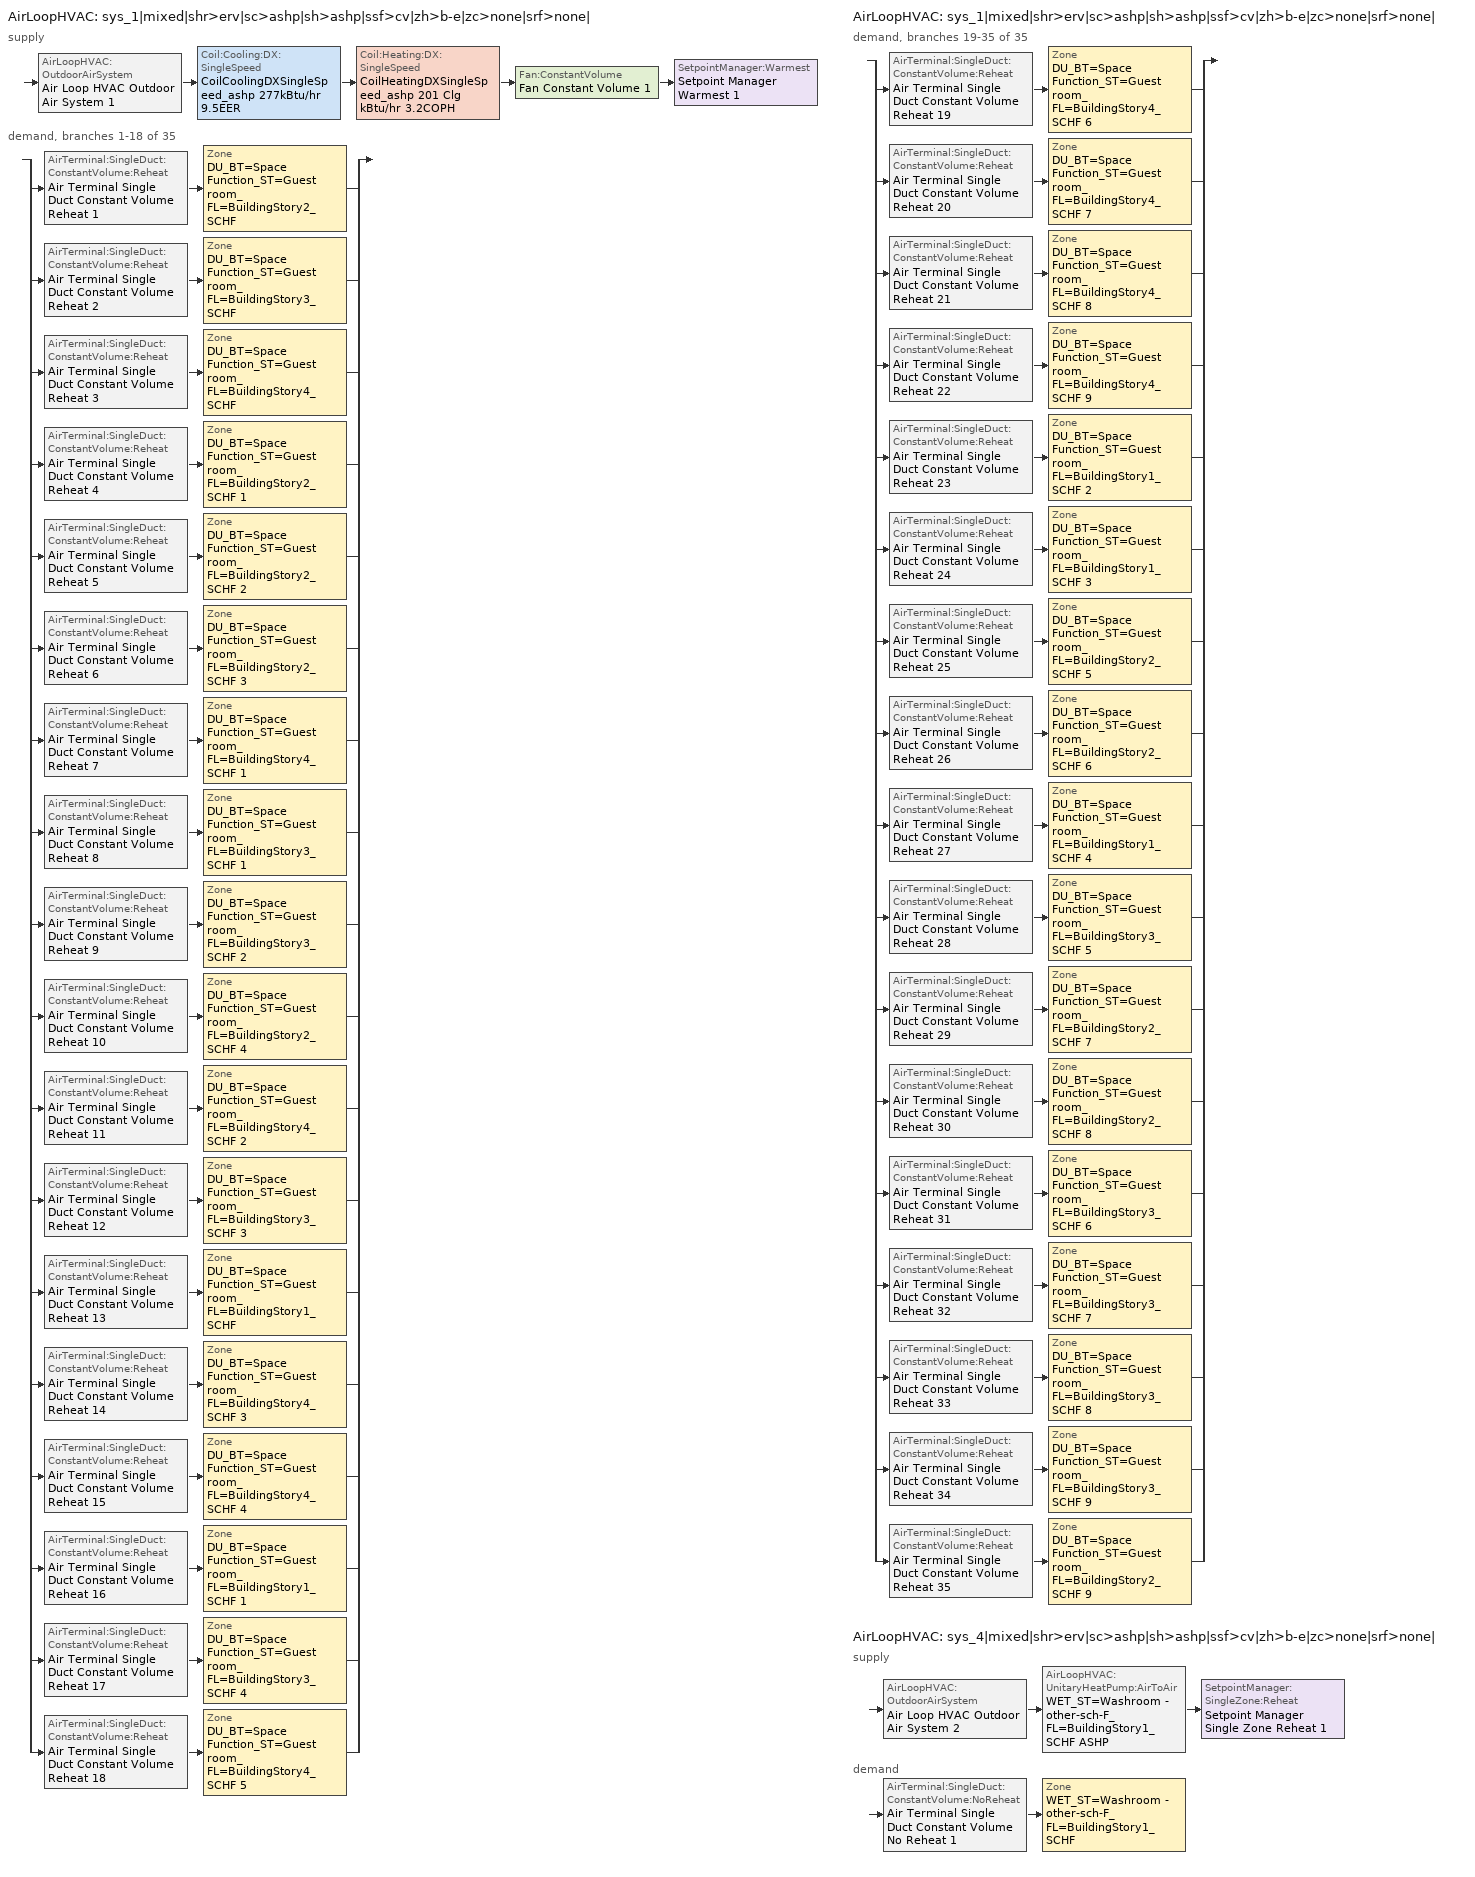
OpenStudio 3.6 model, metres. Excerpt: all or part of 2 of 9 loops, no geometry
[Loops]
AirLoopHVAC 'sys_1|mixed|shr>erv|sc>ashp|sh>ashp|ssf>cv|zh>b-e|zc>none|srf>none|'
 supply: AirLoopHVAC:OutdoorAirSystem 'Air Loop HVAC Outdoor Air System 1' > Coil:Cooling:DX:SingleSpeed 'CoilCoolingDXSingleSpeed_ashp 277kBtu/hr 9.5EER' > Coil:Heating:DX:SingleSpeed 'CoilHeatingDXSingleSpeed_ashp 201 Clg kBtu/hr 3.2COPH' > Fan:ConstantVolume 'Fan Constant Volume 1' > SetpointManager:Warmest 'Setpoint Manager Warmest 1'
 demand, branches 1-18 of 35: split
  | AirTerminal:SingleDuct:ConstantVolume:Reheat 'Air Terminal Single Duct Constant Volume Reheat 1' > Zone 'DU_BT=Space Function_ST=Guest room_FL=BuildingStory2_SCHF'
  | AirTerminal:SingleDuct:ConstantVolume:Reheat 'Air Terminal Single Duct Constant Volume Reheat 2' > Zone 'DU_BT=Space Function_ST=Guest room_FL=BuildingStory3_SCHF'
  | AirTerminal:SingleDuct:ConstantVolume:Reheat 'Air Terminal Single Duct Constant Volume Reheat 3' > Zone 'DU_BT=Space Function_ST=Guest room_FL=BuildingStory4_SCHF'
  | AirTerminal:SingleDuct:ConstantVolume:Reheat 'Air Terminal Single Duct Constant Volume Reheat 4' > Zone 'DU_BT=Space Function_ST=Guest room_FL=BuildingStory2_SCHF 1'
  | AirTerminal:SingleDuct:ConstantVolume:Reheat 'Air Terminal Single Duct Constant Volume Reheat 5' > Zone 'DU_BT=Space Function_ST=Guest room_FL=BuildingStory2_SCHF 2'
  | AirTerminal:SingleDuct:ConstantVolume:Reheat 'Air Terminal Single Duct Constant Volume Reheat 6' > Zone 'DU_BT=Space Function_ST=Guest room_FL=BuildingStory2_SCHF 3'
  | AirTerminal:SingleDuct:ConstantVolume:Reheat 'Air Terminal Single Duct Constant Volume Reheat 7' > Zone 'DU_BT=Space Function_ST=Guest room_FL=BuildingStory4_SCHF 1'
  | AirTerminal:SingleDuct:ConstantVolume:Reheat 'Air Terminal Single Duct Constant Volume Reheat 8' > Zone 'DU_BT=Space Function_ST=Guest room_FL=BuildingStory3_SCHF 1'
  | AirTerminal:SingleDuct:ConstantVolume:Reheat 'Air Terminal Single Duct Constant Volume Reheat 9' > Zone 'DU_BT=Space Function_ST=Guest room_FL=BuildingStory3_SCHF 2'
  | AirTerminal:SingleDuct:ConstantVolume:Reheat 'Air Terminal Single Duct Constant Volume Reheat 10' > Zone 'DU_BT=Space Function_ST=Guest room_FL=BuildingStory2_SCHF 4'
  | AirTerminal:SingleDuct:ConstantVolume:Reheat 'Air Terminal Single Duct Constant Volume Reheat 11' > Zone 'DU_BT=Space Function_ST=Guest room_FL=BuildingStory4_SCHF 2'
  | AirTerminal:SingleDuct:ConstantVolume:Reheat 'Air Terminal Single Duct Constant Volume Reheat 12' > Zone 'DU_BT=Space Function_ST=Guest room_FL=BuildingStory3_SCHF 3'
  | AirTerminal:SingleDuct:ConstantVolume:Reheat 'Air Terminal Single Duct Constant Volume Reheat 13' > Zone 'DU_BT=Space Function_ST=Guest room_FL=BuildingStory1_SCHF'
  | AirTerminal:SingleDuct:ConstantVolume:Reheat 'Air Terminal Single Duct Constant Volume Reheat 14' > Zone 'DU_BT=Space Function_ST=Guest room_FL=BuildingStory4_SCHF 3'
  | AirTerminal:SingleDuct:ConstantVolume:Reheat 'Air Terminal Single Duct Constant Volume Reheat 15' > Zone 'DU_BT=Space Function_ST=Guest room_FL=BuildingStory4_SCHF 4'
  | AirTerminal:SingleDuct:ConstantVolume:Reheat 'Air Terminal Single Duct Constant Volume Reheat 16' > Zone 'DU_BT=Space Function_ST=Guest room_FL=BuildingStory1_SCHF 1'
  | AirTerminal:SingleDuct:ConstantVolume:Reheat 'Air Terminal Single Duct Constant Volume Reheat 17' > Zone 'DU_BT=Space Function_ST=Guest room_FL=BuildingStory3_SCHF 4'
  | AirTerminal:SingleDuct:ConstantVolume:Reheat 'Air Terminal Single Duct Constant Volume Reheat 18' > Zone 'DU_BT=Space Function_ST=Guest room_FL=BuildingStory4_SCHF 5'
AirLoopHVAC 'sys_1|mixed|shr>erv|sc>ashp|sh>ashp|ssf>cv|zh>b-e|zc>none|srf>none|'
 demand, branches 19-35 of 35: split
  | AirTerminal:SingleDuct:ConstantVolume:Reheat 'Air Terminal Single Duct Constant Volume Reheat 19' > Zone 'DU_BT=Space Function_ST=Guest room_FL=BuildingStory4_SCHF 6'
  | AirTerminal:SingleDuct:ConstantVolume:Reheat 'Air Terminal Single Duct Constant Volume Reheat 20' > Zone 'DU_BT=Space Function_ST=Guest room_FL=BuildingStory4_SCHF 7'
  | AirTerminal:SingleDuct:ConstantVolume:Reheat 'Air Terminal Single Duct Constant Volume Reheat 21' > Zone 'DU_BT=Space Function_ST=Guest room_FL=BuildingStory4_SCHF 8'
  | AirTerminal:SingleDuct:ConstantVolume:Reheat 'Air Terminal Single Duct Constant Volume Reheat 22' > Zone 'DU_BT=Space Function_ST=Guest room_FL=BuildingStory4_SCHF 9'
  | AirTerminal:SingleDuct:ConstantVolume:Reheat 'Air Terminal Single Duct Constant Volume Reheat 23' > Zone 'DU_BT=Space Function_ST=Guest room_FL=BuildingStory1_SCHF 2'
  | AirTerminal:SingleDuct:ConstantVolume:Reheat 'Air Terminal Single Duct Constant Volume Reheat 24' > Zone 'DU_BT=Space Function_ST=Guest room_FL=BuildingStory1_SCHF 3'
  | AirTerminal:SingleDuct:ConstantVolume:Reheat 'Air Terminal Single Duct Constant Volume Reheat 25' > Zone 'DU_BT=Space Function_ST=Guest room_FL=BuildingStory2_SCHF 5'
  | AirTerminal:SingleDuct:ConstantVolume:Reheat 'Air Terminal Single Duct Constant Volume Reheat 26' > Zone 'DU_BT=Space Function_ST=Guest room_FL=BuildingStory2_SCHF 6'
  | AirTerminal:SingleDuct:ConstantVolume:Reheat 'Air Terminal Single Duct Constant Volume Reheat 27' > Zone 'DU_BT=Space Function_ST=Guest room_FL=BuildingStory1_SCHF 4'
  | AirTerminal:SingleDuct:ConstantVolume:Reheat 'Air Terminal Single Duct Constant Volume Reheat 28' > Zone 'DU_BT=Space Function_ST=Guest room_FL=BuildingStory3_SCHF 5'
  | AirTerminal:SingleDuct:ConstantVolume:Reheat 'Air Terminal Single Duct Constant Volume Reheat 29' > Zone 'DU_BT=Space Function_ST=Guest room_FL=BuildingStory2_SCHF 7'
  | AirTerminal:SingleDuct:ConstantVolume:Reheat 'Air Terminal Single Duct Constant Volume Reheat 30' > Zone 'DU_BT=Space Function_ST=Guest room_FL=BuildingStory2_SCHF 8'
  | AirTerminal:SingleDuct:ConstantVolume:Reheat 'Air Terminal Single Duct Constant Volume Reheat 31' > Zone 'DU_BT=Space Function_ST=Guest room_FL=BuildingStory3_SCHF 6'
  | AirTerminal:SingleDuct:ConstantVolume:Reheat 'Air Terminal Single Duct Constant Volume Reheat 32' > Zone 'DU_BT=Space Function_ST=Guest room_FL=BuildingStory3_SCHF 7'
  | AirTerminal:SingleDuct:ConstantVolume:Reheat 'Air Terminal Single Duct Constant Volume Reheat 33' > Zone 'DU_BT=Space Function_ST=Guest room_FL=BuildingStory3_SCHF 8'
  | AirTerminal:SingleDuct:ConstantVolume:Reheat 'Air Terminal Single Duct Constant Volume Reheat 34' > Zone 'DU_BT=Space Function_ST=Guest room_FL=BuildingStory3_SCHF 9'
  | AirTerminal:SingleDuct:ConstantVolume:Reheat 'Air Terminal Single Duct Constant Volume Reheat 35' > Zone 'DU_BT=Space Function_ST=Guest room_FL=BuildingStory2_SCHF 9'
AirLoopHVAC 'sys_4|mixed|shr>erv|sc>ashp|sh>ashp|ssf>cv|zh>b-e|zc>none|srf>none|'
 supply: AirLoopHVAC:OutdoorAirSystem 'Air Loop HVAC Outdoor Air System 2' > AirLoopHVAC:UnitaryHeatPump:AirToAir 'WET_ST=Washroom - other-sch-F_FL=BuildingStory1_SCHF ASHP' > SetpointManager:SingleZone:Reheat 'Setpoint Manager Single Zone Reheat 1'
 demand: AirTerminal:SingleDuct:ConstantVolume:NoReheat 'Air Terminal Single Duct Constant Volume No Reheat 1' > Zone 'WET_ST=Washroom - other-sch-F_FL=BuildingStory1_SCHF'
[Sizing:Zone] Zone Cooling Design Supply Air Temperature Input Method=TemperatureDifference; Zone Cooling Design Supply Air Temperature {C}=14; Zone Cooling Design Supply Air Temperature Difference {deltaC}=11; Zone Heating Design Supply Air Temperature Input Method=TemperatureDifference; Zone Heating Design Supply Air Temperature {C}=40; Zone Heating Design Supply Air Temperature Difference {deltaC}=21; Zone Cooling Design Supply Air Humidity Ratio {kg-H2O/kg-air}=0.0085; Zone Heating Design Supply Air Humidity Ratio {kg-H2O/kg-air}=0.008; Zone Heating Sizing Factor=1.3; Zone Cooling Sizing Factor=1; Cooling Design Air Flow Method=DesignDay; Heating Design Air Flow Method=DesignDay; Account for Dedicated Outdoor Air System=No; Dedicated Outdoor Air System Control Strategy=NeutralSupplyAir; Dedicated Outdoor Air Low Setpoint Temperature for Design {C}=autosize; Dedicated Outdoor Air High Setpoint Temperature for Design {C}=autosize; Zone Load Sizing Method=Sensible Load Only No Latent Load; Zone Latent Cooling Design Supply Air Humidity Ratio Input Method=HumidityRatioDifference; Zone Cooling Design Supply Air Humidity Ratio Difference {kgWater/kgDryAir}=0.005; Zone Latent Heating Design Supply Air Humidity Ratio Input Method=HumidityRatioDifference; Zone Humidification Design Supply Air Humidity Ratio Difference {kgWater/kgDryAir}=0.005
DU_BT=Space Function_ST=Guest room_FL=BuildingStory2_SCHF; DU_BT=Space Function_ST=Guest room_FL=BuildingStory3_SCHF; DU_BT=Space Function_ST=Guest room_FL=BuildingStory4_SCHF; DU_BT=Space Function_ST=Guest room_FL=BuildingStory2_SCHF 1; DU_BT=Space Function_ST=Guest room_FL=BuildingStory2_SCHF 2; DU_BT=Space Function_ST=Guest room_FL=BuildingStory2_SCHF 3; DU_BT=Space Function_ST=Guest room_FL=BuildingStory4_SCHF 1; DU_BT=Space Function_ST=Guest room_FL=BuildingStory3_SCHF 1; DU_BT=Space Function_ST=Guest room_FL=BuildingStory3_SCHF 2; DU_BT=Space Function_ST=Guest room_FL=BuildingStory2_SCHF 4; DU_BT=Space Function_ST=Guest room_FL=BuildingStory4_SCHF 2; DU_BT=Space Function_ST=Guest room_FL=BuildingStory3_SCHF 3; DU_BT=Space Function_ST=Guest room_FL=BuildingStory1_SCHF; DU_BT=Space Function_ST=Guest room_FL=BuildingStory4_SCHF 3; DU_BT=Space Function_ST=Guest room_FL=BuildingStory4_SCHF 4; DU_BT=Space Function_ST=Guest room_FL=BuildingStory1_SCHF 1; DU_BT=Space Function_ST=Guest room_FL=BuildingStory3_SCHF 4; DU_BT=Space Function_ST=Guest room_FL=BuildingStory4_SCHF 5; DU_BT=Space Function_ST=Guest room_FL=BuildingStory4_SCHF 6; DU_BT=Space Function_ST=Guest room_FL=BuildingStory4_SCHF 7; DU_BT=Space Function_ST=Guest room_FL=BuildingStory4_SCHF 8; DU_BT=Space Function_ST=Guest room_FL=BuildingStory4_SCHF 9; DU_BT=Space Function_ST=Guest room_FL=BuildingStory1_SCHF 2; DU_BT=Space Function_ST=Guest room_FL=BuildingStory1_SCHF 3; DU_BT=Space Function_ST=Guest room_FL=BuildingStory2_SCHF 5; DU_BT=Space Function_ST=Guest room_FL=BuildingStory2_SCHF 6; DU_BT=Space Function_ST=Guest room_FL=BuildingStory1_SCHF 4; DU_BT=Space Function_ST=Guest room_FL=BuildingStory3_SCHF 5; DU_BT=Space Function_ST=Guest room_FL=BuildingStory2_SCHF 7; DU_BT=Space Function_ST=Guest room_FL=BuildingStory2_SCHF 8; DU_BT=Space Function_ST=Guest room_FL=BuildingStory3_SCHF 6; DU_BT=Space Function_ST=Guest room_FL=BuildingStory3_SCHF 7; DU_BT=Space Function_ST=Guest room_FL=BuildingStory3_SCHF 8; DU_BT=Space Function_ST=Guest room_FL=BuildingStory3_SCHF 9; DU_BT=Space Function_ST=Guest room_FL=BuildingStory2_SCHF 9; WET_ST=Washroom - other-sch-F_FL=BuildingStory1_SCHF
[Zone equipment]
DU_BT=Space Function_ST=Guest room_FL=BuildingStory2_SCHF: Zone HVAC Baseboard Convective Electric 1, Air Terminal Single Duct Constant Volume Reheat 1
DU_BT=Space Function_ST=Guest room_FL=BuildingStory3_SCHF: Zone HVAC Baseboard Convective Electric 2, Air Terminal Single Duct Constant Volume Reheat 2
DU_BT=Space Function_ST=Guest room_FL=BuildingStory4_SCHF: Zone HVAC Baseboard Convective Electric 3, Air Terminal Single Duct Constant Volume Reheat 3
DU_BT=Space Function_ST=Guest room_FL=BuildingStory2_SCHF 1: Zone HVAC Baseboard Convective Electric 4, Air Terminal Single Duct Constant Volume Reheat 4
DU_BT=Space Function_ST=Guest room_FL=BuildingStory2_SCHF 2: Zone HVAC Baseboard Convective Electric 5, Air Terminal Single Duct Constant Volume Reheat 5
DU_BT=Space Function_ST=Guest room_FL=BuildingStory2_SCHF 3: Zone HVAC Baseboard Convective Electric 6, Air Terminal Single Duct Constant Volume Reheat 6
DU_BT=Space Function_ST=Guest room_FL=BuildingStory4_SCHF 1: Zone HVAC Baseboard Convective Electric 7, Air Terminal Single Duct Constant Volume Reheat 7
DU_BT=Space Function_ST=Guest room_FL=BuildingStory3_SCHF 1: Zone HVAC Baseboard Convective Electric 8, Air Terminal Single Duct Constant Volume Reheat 8
DU_BT=Space Function_ST=Guest room_FL=BuildingStory3_SCHF 2: Zone HVAC Baseboard Convective Electric 9, Air Terminal Single Duct Constant Volume Reheat 9
DU_BT=Space Function_ST=Guest room_FL=BuildingStory2_SCHF 4: Zone HVAC Baseboard Convective Electric 10, Air Terminal Single Duct Constant Volume Reheat 10
DU_BT=Space Function_ST=Guest room_FL=BuildingStory4_SCHF 2: Zone HVAC Baseboard Convective Electric 11, Air Terminal Single Duct Constant Volume Reheat 11
DU_BT=Space Function_ST=Guest room_FL=BuildingStory3_SCHF 3: Zone HVAC Baseboard Convective Electric 12, Air Terminal Single Duct Constant Volume Reheat 12
DU_BT=Space Function_ST=Guest room_FL=BuildingStory1_SCHF: Zone HVAC Baseboard Convective Electric 13, Air Terminal Single Duct Constant Volume Reheat 13
DU_BT=Space Function_ST=Guest room_FL=BuildingStory4_SCHF 3: Zone HVAC Baseboard Convective Electric 14, Air Terminal Single Duct Constant Volume Reheat 14
DU_BT=Space Function_ST=Guest room_FL=BuildingStory4_SCHF 4: Zone HVAC Baseboard Convective Electric 15, Air Terminal Single Duct Constant Volume Reheat 15
DU_BT=Space Function_ST=Guest room_FL=BuildingStory1_SCHF 1: Zone HVAC Baseboard Convective Electric 16, Air Terminal Single Duct Constant Volume Reheat 16
DU_BT=Space Function_ST=Guest room_FL=BuildingStory3_SCHF 4: Zone HVAC Baseboard Convective Electric 17, Air Terminal Single Duct Constant Volume Reheat 17
DU_BT=Space Function_ST=Guest room_FL=BuildingStory4_SCHF 5: Zone HVAC Baseboard Convective Electric 18, Air Terminal Single Duct Constant Volume Reheat 18
DU_BT=Space Function_ST=Guest room_FL=BuildingStory4_SCHF 6: Zone HVAC Baseboard Convective Electric 19, Air Terminal Single Duct Constant Volume Reheat 19
DU_BT=Space Function_ST=Guest room_FL=BuildingStory4_SCHF 7: Zone HVAC Baseboard Convective Electric 20, Air Terminal Single Duct Constant Volume Reheat 20
DU_BT=Space Function_ST=Guest room_FL=BuildingStory4_SCHF 8: Zone HVAC Baseboard Convective Electric 21, Air Terminal Single Duct Constant Volume Reheat 21
DU_BT=Space Function_ST=Guest room_FL=BuildingStory4_SCHF 9: Zone HVAC Baseboard Convective Electric 22, Air Terminal Single Duct Constant Volume Reheat 22
DU_BT=Space Function_ST=Guest room_FL=BuildingStory1_SCHF 2: Zone HVAC Baseboard Convective Electric 23, Air Terminal Single Duct Constant Volume Reheat 23
DU_BT=Space Function_ST=Guest room_FL=BuildingStory1_SCHF 3: Zone HVAC Baseboard Convective Electric 24, Air Terminal Single Duct Constant Volume Reheat 24
DU_BT=Space Function_ST=Guest room_FL=BuildingStory2_SCHF 5: Zone HVAC Baseboard Convective Electric 25, Air Terminal Single Duct Constant Volume Reheat 25
DU_BT=Space Function_ST=Guest room_FL=BuildingStory2_SCHF 6: Zone HVAC Baseboard Convective Electric 26, Air Terminal Single Duct Constant Volume Reheat 26
DU_BT=Space Function_ST=Guest room_FL=BuildingStory1_SCHF 4: Zone HVAC Baseboard Convective Electric 27, Air Terminal Single Duct Constant Volume Reheat 27
DU_BT=Space Function_ST=Guest room_FL=BuildingStory3_SCHF 5: Zone HVAC Baseboard Convective Electric 28, Air Terminal Single Duct Constant Volume Reheat 28
DU_BT=Space Function_ST=Guest room_FL=BuildingStory2_SCHF 7: Zone HVAC Baseboard Convective Electric 29, Air Terminal Single Duct Constant Volume Reheat 29
DU_BT=Space Function_ST=Guest room_FL=BuildingStory2_SCHF 8: Zone HVAC Baseboard Convective Electric 30, Air Terminal Single Duct Constant Volume Reheat 30
DU_BT=Space Function_ST=Guest room_FL=BuildingStory3_SCHF 6: Zone HVAC Baseboard Convective Electric 31, Air Terminal Single Duct Constant Volume Reheat 31
DU_BT=Space Function_ST=Guest room_FL=BuildingStory3_SCHF 7: Zone HVAC Baseboard Convective Electric 32, Air Terminal Single Duct Constant Volume Reheat 32
DU_BT=Space Function_ST=Guest room_FL=BuildingStory3_SCHF 8: Zone HVAC Baseboard Convective Electric 33, Air Terminal Single Duct Constant Volume Reheat 33
DU_BT=Space Function_ST=Guest room_FL=BuildingStory3_SCHF 9: Zone HVAC Baseboard Convective Electric 34, Air Terminal Single Duct Constant Volume Reheat 34
DU_BT=Space Function_ST=Guest room_FL=BuildingStory2_SCHF 9: Zone HVAC Baseboard Convective Electric 35, Air Terminal Single Duct Constant Volume Reheat 35
WET_ST=Washroom - other-sch-F_FL=BuildingStory1_SCHF: Zone HVAC Baseboard Convective Electric 36, Air Terminal Single Duct Constant Volume No Reheat 1
[AirLoopHVAC] Design Supply Air Flow Rate {m3/s}=autosize; Design Return Air Flow Fraction of Supply Air Flow=1
Name | Availability Schedule
sys_1|mixed|shr>erv|sc>ashp|sh>ashp|ssf>cv|zh>b-e|zc>none|srf>none| | sys_1|mixed|shr>none|sc>ashp|sh>ashp|ssf>cv|zh>b-e|zc>none|srf>none| Occ Sch
sys_4|mixed|shr>erv|sc>ashp|sh>ashp|ssf>cv|zh>b-e|zc>none|srf>none| | sys_4|mixed|shr>none|sc>ashp|sh>ashp|ssf>cv|zh>b-e|zc>none|srf>none| Occ Sch
[Sizing:System] Design Outdoor Air Flow Rate {m3/s}=Autosize; Central Heating Maximum System Air Flow Ratio=1; Preheat Design Temperature {C}=7; Preheat Design Humidity Ratio {kg-H2O/kg-Air}=0.008; Precool Design Temperature {C}=13; Precool Design Humidity Ratio {kg-H2O/kg-Air}=0.008; Central Cooling Design Supply Air Temperature {C}=13; Central Heating Design Supply Air Temperature {C}=43; Sizing Option=NonCoincident; Central Cooling Design Supply Air Humidity Ratio {kg-H2O/kg-Air}=0.0085; Central Heating Design Supply Air Humidity Ratio {kg-H2O/kg-Air}=0.008; Cooling Design Air Flow Method=DesignDay; Cooling Design Air Flow Rate {m3/s}=0; Heating Design Air Flow Method=DesignDay; Heating Design Air Flow Rate {m3/s}=0; System Outdoor Air Method=ZoneSum; Zone Maximum Outdoor Air Fraction=1; Cooling Supply Air Flow Rate Per Floor Area {m3/s-m2}=0.00996765; Cooling Fraction of Autosized Cooling Supply Air Flow Rate=1; Cooling Supply Air Flow Rate Per Unit Cooling Capacity {m3/s-W}=3.94755e-05; Heating Supply Air Flow Rate Per Floor Area {m3/s-m2}=0.00996765; Heating Fraction of Autosized Heating Supply Air Flow Rate=1; Heating Fraction of Autosized Cooling Supply Air Flow Rate=1; Heating Supply Air Flow Rate Per Unit Heating Capacity {m3/s-W}=3.15882e-05; Cooling Design Capacity Method=CoolingDesignCapacity; Cooling Design Capacity {W}=autosize; Cooling Design Capacity Per Floor Area {W/m2}=234.7; Fraction of Autosized Cooling Design Capacity=1; Heating Design Capacity Method=HeatingDesignCapacity; Heating Design Capacity {W}=autosize; Heating Design Capacity Per Floor Area {W/m2}=157; Fraction of Autosized Heating Design Capacity=1; Central Cooling Capacity Control Method=OnOff; Occupant Diversity=autosize
Name | Type of Load to Size On | 100% Outdoor Air in Cooling | 100% Outdoor Air in Heating
sys_1|mixed|shr>erv|sc>ashp|sh>ashp|ssf>cv|zh>b-e|zc>none|srf>none| | Total | Yes | Yes
sys_4|mixed|shr>erv|sc>ashp|sh>ashp|ssf>cv|zh>b-e|zc>none|srf>none| | Sensible | No | No
[Fan:ConstantVolume]
Fan Constant Volume 1: Availability Schedule=Always On Discrete; Fan Total Efficiency=0.39975; Pressure Rise {Pa}=640; Maximum Flow Rate {m3/s}=AutoSize; Motor Efficiency=0.615
[Coil:Heating:DX:SingleSpeed] Availability Schedule=Always On Discrete; Rated Air Flow Rate {m3/s}=Autosize; Rated Supply Fan Power Per Volume Flow Rate 2017 {W/(m3/s)}=773.3; Rated Supply Fan Power Per Volume Flow Rate 2023 {W/(m3/s)}=934.4; Total Heating Capacity Function of Temperature Curve=DXHEAT-NECB2011-REF-CAPFT; Total Heating Capacity Function of Flow Fraction Curve=DXHEAT-NECB2011-REF-CAPFFLOW; Energy Input Ratio Function of Temperature Curve=DXHEAT-NECB2011-REF-EIRFT; Energy Input Ratio Function of Flow Fraction Curve=DXHEAT-NECB2011-REF-EIRFFLOW; Part Load Fraction Correlation Curve=DXHEAT-NECB2011-REF-PLFFPLR; Minimum Outdoor Dry-Bulb Temperature for Compressor Operation {C}=-10; Defrost Strategy=Resistive; Defrost Control=Timed; Defrost Time Period Fraction=0.166667; Resistive Defrost Heater Capacity {W}=2000
Name | Rated Total Heating Capacity {W} | Rated COP {W/W}
CoilHeatingDXSingleSpeed_ashp 201 Clg kBtu/hr 3.2COPH | 58769 | 3.49337
CoilHeatingDXSingleSpeed_ashp 1 10 Clg kBtu/hr 3.1COPH | 2979.83 | 3.29686
[Coil:Cooling:DX:SingleSpeed] Availability Schedule=Always On Discrete; Rated Total Cooling Capacity {W}=autosize; Rated Sensible Heat Ratio=autosize; Rated Air Flow Rate {m3/s}=autosize; Rated Evaporator Fan Power Per Volume Flow Rate 2017 {W/(m3/s)}=773.3; Rated Evaporator Fan Power Per Volume Flow Rate 2023 {W/(m3/s)}=934.4; Total Cooling Capacity Function of Temperature Curve=DXCOOL-NECB2011-REF-CAPFT; Total Cooling Capacity Function of Flow Fraction Curve=DXCOOL-NECB2011-REF-CAPFFLOW; Energy Input Ratio Function of Temperature Curve=DXCOOL-NECB2011-REF-COOLEIRFT; Energy Input Ratio Function of Flow Fraction Curve=DXCOOL-NECB2011-REF-COOLEIRFFLOW; Part Load Fraction Correlation Curve=DXCOOL-NECB2011-REF-COOLPLFFPLR; Minimum Outdoor Dry-Bulb Temperature for Compressor Operation {C}=-25; Nominal Time for Condensate Removal to Begin {s}=0; Ratio of Initial Moisture Evaporation Rate and Steady State Latent Capacity=0; Maximum Cycling Rate {cycles/hr}=0; Latent Capacity Time Constant {s}=0; Condenser Type=AirCooled; Evaporative Condenser Effectiveness=0.9; Evaporative Condenser Air Flow Rate {m3/s}=autosize; Evaporative Condenser Pump Rated Power Consumption {W}=autosize; Crankcase Heater Capacity {W}=0; Maximum Outdoor Dry-Bulb Temperature for Crankcase Heater Operation {C}=10; Basin Heater Capacity {W/K}=0; Basin Heater Setpoint Temperature {C}=2
Name | Rated COP {W/W}
CoilCoolingDXSingleSpeed_ashp 277kBtu/hr 9.5EER | 3.2994
CoilCoolingDXSingleSpeed_ashp 1 14kBtu/hr 10.0EER | 3.46588
[Controller:OutdoorAir] Minimum Outdoor Air Flow Rate {m3/s}=autosize; Maximum Outdoor Air Flow Rate {m3/s}=Autosize; Economizer Control Action Type=ModulateFlow; Lockout Type=NoLockout; Minimum Limit Type=FixedMinimum; High Humidity Control=No
Name | Economizer Control Type | Minimum Outdoor Air Schedule | Controller Mechanical Ventilation | Heat Recovery Bypass Control Type | Economizer Maximum Limit Dry-Bulb Temperature {C} | Economizer Maximum Limit Enthalpy {J/kg} | Economizer Minimum Limit Dry-Bulb Temperature {C}
Controller Outdoor Air 1 | DifferentialEnthalpy | sys_1|mixed|shr>none|sc>ashp|sh>ashp|ssf>cv|zh>b-e|zc>none|srf>none| Occ Sch | Controller Mechanical Ventilation 1 | BypassWhenWithinEconomizerLimits
Controller Outdoor Air 2 | NoEconomizer | sys_4|mixed|shr>none|sc>ashp|sh>ashp|ssf>cv|zh>b-e|zc>none|srf>none| Occ Sch | Controller Mechanical Ventilation 2 | BypassWhenOAFlowGreaterThanMinimum | 28 | 64000 | -100
[Controller:MechanicalVentilation] Availability Schedule=Always On Discrete; System Outdoor Air Method=ZoneSum
Controller Mechanical Ventilation 1; Controller Mechanical Ventilation 2
[AirLoopHVAC:OutdoorAirSystem]
Name | Controller
Air Loop HVAC Outdoor Air System 1 | Controller Outdoor Air 1
Air Loop HVAC Outdoor Air System 2 | Controller Outdoor Air 2
[SetpointManager:Warmest]
Setpoint Manager Warmest 1: Control Variable=Temperature; Minimum Setpoint Temperature {C}=13; Maximum Setpoint Temperature {C}=20; Strategy=MaximumTemperature; Setpoint Node or NodeList=sys_1|mixed|shr>erv|sc>ashp|sh>ashp|ssf>cv|zh>b-e|zc>none|srf>none| Supply Outlet Node
[ZoneHVAC:Baseboard:Convective:Electric] Availability Schedule=Always On Discrete; Nominal Capacity {W}=autosize; Efficiency=1
Zone HVAC Baseboard Convective Electric 1; Zone HVAC Baseboard Convective Electric 2; Zone HVAC Baseboard Convective Electric 3; Zone HVAC Baseboard Convective Electric 4; Zone HVAC Baseboard Convective Electric 5; Zone HVAC Baseboard Convective Electric 6; Zone HVAC Baseboard Convective Electric 7; Zone HVAC Baseboard Convective Electric 8; Zone HVAC Baseboard Convective Electric 9; Zone HVAC Baseboard Convective Electric 10; Zone HVAC Baseboard Convective Electric 11; Zone HVAC Baseboard Convective Electric 12; Zone HVAC Baseboard Convective Electric 13; Zone HVAC Baseboard Convective Electric 14; Zone HVAC Baseboard Convective Electric 15; Zone HVAC Baseboard Convective Electric 16; Zone HVAC Baseboard Convective Electric 17; Zone HVAC Baseboard Convective Electric 18; Zone HVAC Baseboard Convective Electric 19; Zone HVAC Baseboard Convective Electric 20; Zone HVAC Baseboard Convective Electric 21; Zone HVAC Baseboard Convective Electric 22; Zone HVAC Baseboard Convective Electric 23; Zone HVAC Baseboard Convective Electric 24; Zone HVAC Baseboard Convective Electric 25; Zone HVAC Baseboard Convective Electric 26; Zone HVAC Baseboard Convective Electric 27; Zone HVAC Baseboard Convective Electric 28; Zone HVAC Baseboard Convective Electric 29; Zone HVAC Baseboard Convective Electric 30; Zone HVAC Baseboard Convective Electric 31; Zone HVAC Baseboard Convective Electric 32; Zone HVAC Baseboard Convective Electric 33; Zone HVAC Baseboard Convective Electric 34; Zone HVAC Baseboard Convective Electric 35; Zone HVAC Baseboard Convective Electric 36
[Coil:Heating:Gas] Availability Schedule=Always On Discrete; Gas Burner Efficiency=0.924; Nominal Capacity {W}=AutoSize; Parasitic Electric Load {W}=0; Part Load Fraction Correlation Curve=FURNACE-EFFPLR-NECB2011; Parasitic Gas Load {W}=0
Coil Heating Gas 1; Coil Heating Gas 2; Coil Heating Gas 3; Coil Heating Gas 4; Coil Heating Gas 5; Coil Heating Gas 6; Coil Heating Gas 7; Coil Heating Gas 8; Coil Heating Gas 9; Coil Heating Gas 10; Coil Heating Gas 11; Coil Heating Gas 12; Coil Heating Gas 13; Coil Heating Gas 14; Coil Heating Gas 15; Coil Heating Gas 16; Coil Heating Gas 17; Coil Heating Gas 18; Coil Heating Gas 19; Coil Heating Gas 20; Coil Heating Gas 21; Coil Heating Gas 22; Coil Heating Gas 23; Coil Heating Gas 24; Coil Heating Gas 25; Coil Heating Gas 26; Coil Heating Gas 27; Coil Heating Gas 28; Coil Heating Gas 29; Coil Heating Gas 30; Coil Heating Gas 31; Coil Heating Gas 32; Coil Heating Gas 33; Coil Heating Gas 34; Coil Heating Gas 35; Coil Heating Gas 36
[AirTerminal:SingleDuct:ConstantVolume:Reheat] Availability Schedule=Always On Discrete; Maximum Air Flow Rate {m3/s}=autosize; Maximum Hot Water or Steam Flow Rate {m3/s}=autosize; Minimum Hot Water or Steam Flow Rate {m3/s}=0; Convergence Tolerance=0.001; Maximum Reheat Air Temperature {C}=35
Name | Reheat Coil
Air Terminal Single Duct Constant Volume Reheat 1 | Coil Heating Gas 1
Air Terminal Single Duct Constant Volume Reheat 2 | Coil Heating Gas 2
Air Terminal Single Duct Constant Volume Reheat 3 | Coil Heating Gas 3
Air Terminal Single Duct Constant Volume Reheat 4 | Coil Heating Gas 4
Air Terminal Single Duct Constant Volume Reheat 5 | Coil Heating Gas 5
Air Terminal Single Duct Constant Volume Reheat 6 | Coil Heating Gas 6
Air Terminal Single Duct Constant Volume Reheat 7 | Coil Heating Gas 7
Air Terminal Single Duct Constant Volume Reheat 8 | Coil Heating Gas 8
Air Terminal Single Duct Constant Volume Reheat 9 | Coil Heating Gas 9
Air Terminal Single Duct Constant Volume Reheat 10 | Coil Heating Gas 10
Air Terminal Single Duct Constant Volume Reheat 11 | Coil Heating Gas 11
Air Terminal Single Duct Constant Volume Reheat 12 | Coil Heating Gas 12
Air Terminal Single Duct Constant Volume Reheat 13 | Coil Heating Gas 13
Air Terminal Single Duct Constant Volume Reheat 14 | Coil Heating Gas 14
Air Terminal Single Duct Constant Volume Reheat 15 | Coil Heating Gas 15
Air Terminal Single Duct Constant Volume Reheat 16 | Coil Heating Gas 16
Air Terminal Single Duct Constant Volume Reheat 17 | Coil Heating Gas 17
Air Terminal Single Duct Constant Volume Reheat 18 | Coil Heating Gas 18
Air Terminal Single Duct Constant Volume Reheat 19 | Coil Heating Gas 19
Air Terminal Single Duct Constant Volume Reheat 20 | Coil Heating Gas 20
Air Terminal Single Duct Constant Volume Reheat 21 | Coil Heating Gas 21
Air Terminal Single Duct Constant Volume Reheat 22 | Coil Heating Gas 22
Air Terminal Single Duct Constant Volume Reheat 23 | Coil Heating Gas 23
Air Terminal Single Duct Constant Volume Reheat 24 | Coil Heating Gas 24
Air Terminal Single Duct Constant Volume Reheat 25 | Coil Heating Gas 25
Air Terminal Single Duct Constant Volume Reheat 26 | Coil Heating Gas 26
Air Terminal Single Duct Constant Volume Reheat 27 | Coil Heating Gas 27
Air Terminal Single Duct Constant Volume Reheat 28 | Coil Heating Gas 28
Air Terminal Single Duct Constant Volume Reheat 29 | Coil Heating Gas 29
Air Terminal Single Duct Constant Volume Reheat 30 | Coil Heating Gas 30
Air Terminal Single Duct Constant Volume Reheat 31 | Coil Heating Gas 31
Air Terminal Single Duct Constant Volume Reheat 32 | Coil Heating Gas 32
Air Terminal Single Duct Constant Volume Reheat 33 | Coil Heating Gas 33
Air Terminal Single Duct Constant Volume Reheat 34 | Coil Heating Gas 34
Air Terminal Single Duct Constant Volume Reheat 35 | Coil Heating Gas 35
[Fan:OnOff]
Fan On Off 1: Availability Schedule=Always On Discrete; Fan Total Efficiency=0.39975; Pressure Rise {Pa}=622.722; Maximum Flow Rate {m3/s}=autosize; Motor Efficiency=0.615; Motor In Airstream Fraction=1; Fan Power Ratio Function of Speed Ratio Curve=Fan On Off Power Curve; Fan Efficiency Ratio Function of Speed Ratio Curve=Fan On Off Efficiency Curve
[AirLoopHVAC:UnitaryHeatPump:AirToAir]
WET_ST=Washroom - other-sch-F_FL=BuildingStory1_SCHF ASHP: Availability Schedule=Always On Discrete; Supply Air Flow Rate During Cooling Operation {m3/s}=Autosize; Supply Air Flow Rate During Heating Operation {m3/s}=Autosize; Controlling Zone or Thermostat Location=WET_ST=Washroom - other-sch-F_FL=BuildingStory1_SCHF; Supply Air Fan=Fan On Off 1; Heating Coil=CoilHeatingDXSingleSpeed_ashp 1 10 Clg kBtu/hr 3.1COPH; Cooling Coil=CoilCoolingDXSingleSpeed_ashp 1 14kBtu/hr 10.0EER; Supplemental Heating Coil=Coil Heating Gas 36; Maximum Supply Air Temperature from Supplemental Heater {C}=Autosize; Supply Air Fan Operating Mode Schedule=sys_4|mixed|shr>none|sc>ashp|sh>ashp|ssf>cv|zh>b-e|zc>none|srf>none| Occ Sch
[SetpointManager:SingleZone:Reheat]
Setpoint Manager Single Zone Reheat 1: Minimum Supply Air Temperature {C}=13; Maximum Supply Air Temperature {C}=43; Control Zone=WET_ST=Washroom - other-sch-F_FL=BuildingStory1_SCHF; Setpoint Node or NodeList=sys_4|mixed|shr>erv|sc>ashp|sh>ashp|ssf>cv|zh>b-e|zc>none|srf>none| Supply Outlet Node
[AirTerminal:SingleDuct:ConstantVolume:NoReheat]
Air Terminal Single Duct Constant Volume No Reheat 1: Availability Schedule=Always On Discrete; Maximum Air Flow Rate {m3/s}=AutoSize
[Schedule:Ruleset]
Name | Default Day Schedule | Summer Design Day Schedule | Winter Design Day Schedule
sys_1|mixed|shr>none|sc>ashp|sh>ashp|ssf>cv|zh>b-e|zc>none|srf>none| Occ Sch | sys_1|mixed|shr>none|sc>ashp|sh>ashp|ssf>cv|zh>b-e|zc>none|srf>none| Occ Sch Default | sys_1|mixed|shr>none|sc>ashp|sh>ashp|ssf>cv|zh>b-e|zc>none|srf>none| Occ Sch Summer Design Day | sys_1|mixed|shr>none|sc>ashp|sh>ashp|ssf>cv|zh>b-e|zc>none|srf>none| Occ Sch Winter Design Day
sys_4|mixed|shr>none|sc>ashp|sh>ashp|ssf>cv|zh>b-e|zc>none|srf>none| Occ Sch | sys_4|mixed|shr>none|sc>ashp|sh>ashp|ssf>cv|zh>b-e|zc>none|srf>none| Occ Sch Default | sys_4|mixed|shr>none|sc>ashp|sh>ashp|ssf>cv|zh>b-e|zc>none|srf>none| Occ Sch Summer Design Day | sys_4|mixed|shr>none|sc>ashp|sh>ashp|ssf>cv|zh>b-e|zc>none|srf>none| Occ Sch Winter Design Day
[Schedule:Day]
sys_1|mixed|shr>none|sc>ashp|sh>ashp|ssf>cv|zh>b-e|zc>none|srf>none| Occ Sch Default; sys_4|mixed|shr>none|sc>ashp|sh>ashp|ssf>cv|zh>b-e|zc>none|srf>none| Occ Sch Default: 10, 0, 1, 16, 0, 0, 24, 0, 1
sys_1|mixed|shr>none|sc>ashp|sh>ashp|ssf>cv|zh>b-e|zc>none|srf>none| Occ Sch Winter Design Day; sys_1|mixed|shr>none|sc>ashp|sh>ashp|ssf>cv|zh>b-e|zc>none|srf>none| Occ Sch Summer Design Day; sys_4|mixed|shr>none|sc>ashp|sh>ashp|ssf>cv|zh>b-e|zc>none|srf>none| Occ Sch Winter Design Day; sys_4|mixed|shr>none|sc>ashp|sh>ashp|ssf>cv|zh>b-e|zc>none|srf>none| Occ Sch Summer Design Day: 24, 0, 1
[Schedule:Constant]
Always On Discrete: Value=1
[Curve:Cubic]
Name | Coefficient1 Constant | Coefficient2 x | Coefficient3 x**2 | Coefficient4 x**3 | Minimum Value of x | Maximum Value of x
Fan On Off Efficiency Curve | 1 | 0 | 0 | 0 | 0 | 1
DXHEAT-NECB2011-REF-CAPFT | 0.729009 | 0.0319275 | 0.000136404 | -8.748e-06 | -20 | 20
DXHEAT-NECB2011-REF-CAPFFLOW | 0.84 | 0.16 | 0 | 0 | 0.5 | 1.5
DXHEAT-NECB2011-REF-EIRFT | 1.2183 | -0.03612 | 0.00142 | -2.68e-05 | -20 | 20
DXHEAT-NECB2011-REF-PLFFPLR | 0.3696 | 2.3362 | -2.9577 | 1.2596 | 0.7 | 1
DXCOOL-NECB2011-REF-COOLPLFFPLR | 0.0277 | 4.9151 | -8.184 | 4.2702 | 0.7 | 1
FURNACE-EFFPLR-NECB2011 | 0.722 | 0.8211 | -1.0396 | 0.5 | 0 | 1
[Curve:Quadratic]
Name | Coefficient1 Constant | Coefficient2 x | Coefficient3 x**2 | Minimum Value of x | Maximum Value of x
DXHEAT-NECB2011-REF-EIRFFLOW | 1.3824 | -0.4336 | 0.0512 | 0 | 1
DXCOOL-NECB2011-REF-CAPFFLOW | 0.8 | 0.2 | 0 | 0.5 | 1.5
DXCOOL-NECB2011-REF-COOLEIRFFLOW | 1.1552 | -0.1808 | 0.0256 | 0.5 | 1.5
[Curve:Biquadratic] Minimum Value of x=13; Maximum Value of x=24; Minimum Value of y=24; Maximum Value of y=46
Name | Coefficient1 Constant | Coefficient2 x | Coefficient3 x**2 | Coefficient4 y | Coefficient5 y**2 | Coefficient6 x*y
DXCOOL-NECB2011-REF-CAPFT | 0.867905 | 0.0142459 | 0.00055436 | -0.0075575 | 3.3e-05 | -0.0001918
DXCOOL-NECB2011-REF-COOLEIRFT | 0.114171 | 0.0281822 | -0.0004199 | 0.0214108 | 0.000161028 | -0.000679104
[Curve:Exponent]
Fan On Off Power Curve: Coefficient1 Constant=1; Coefficient2 Constant=0; Coefficient3 Constant=0; Minimum Value of x=0; Maximum Value of x=1
